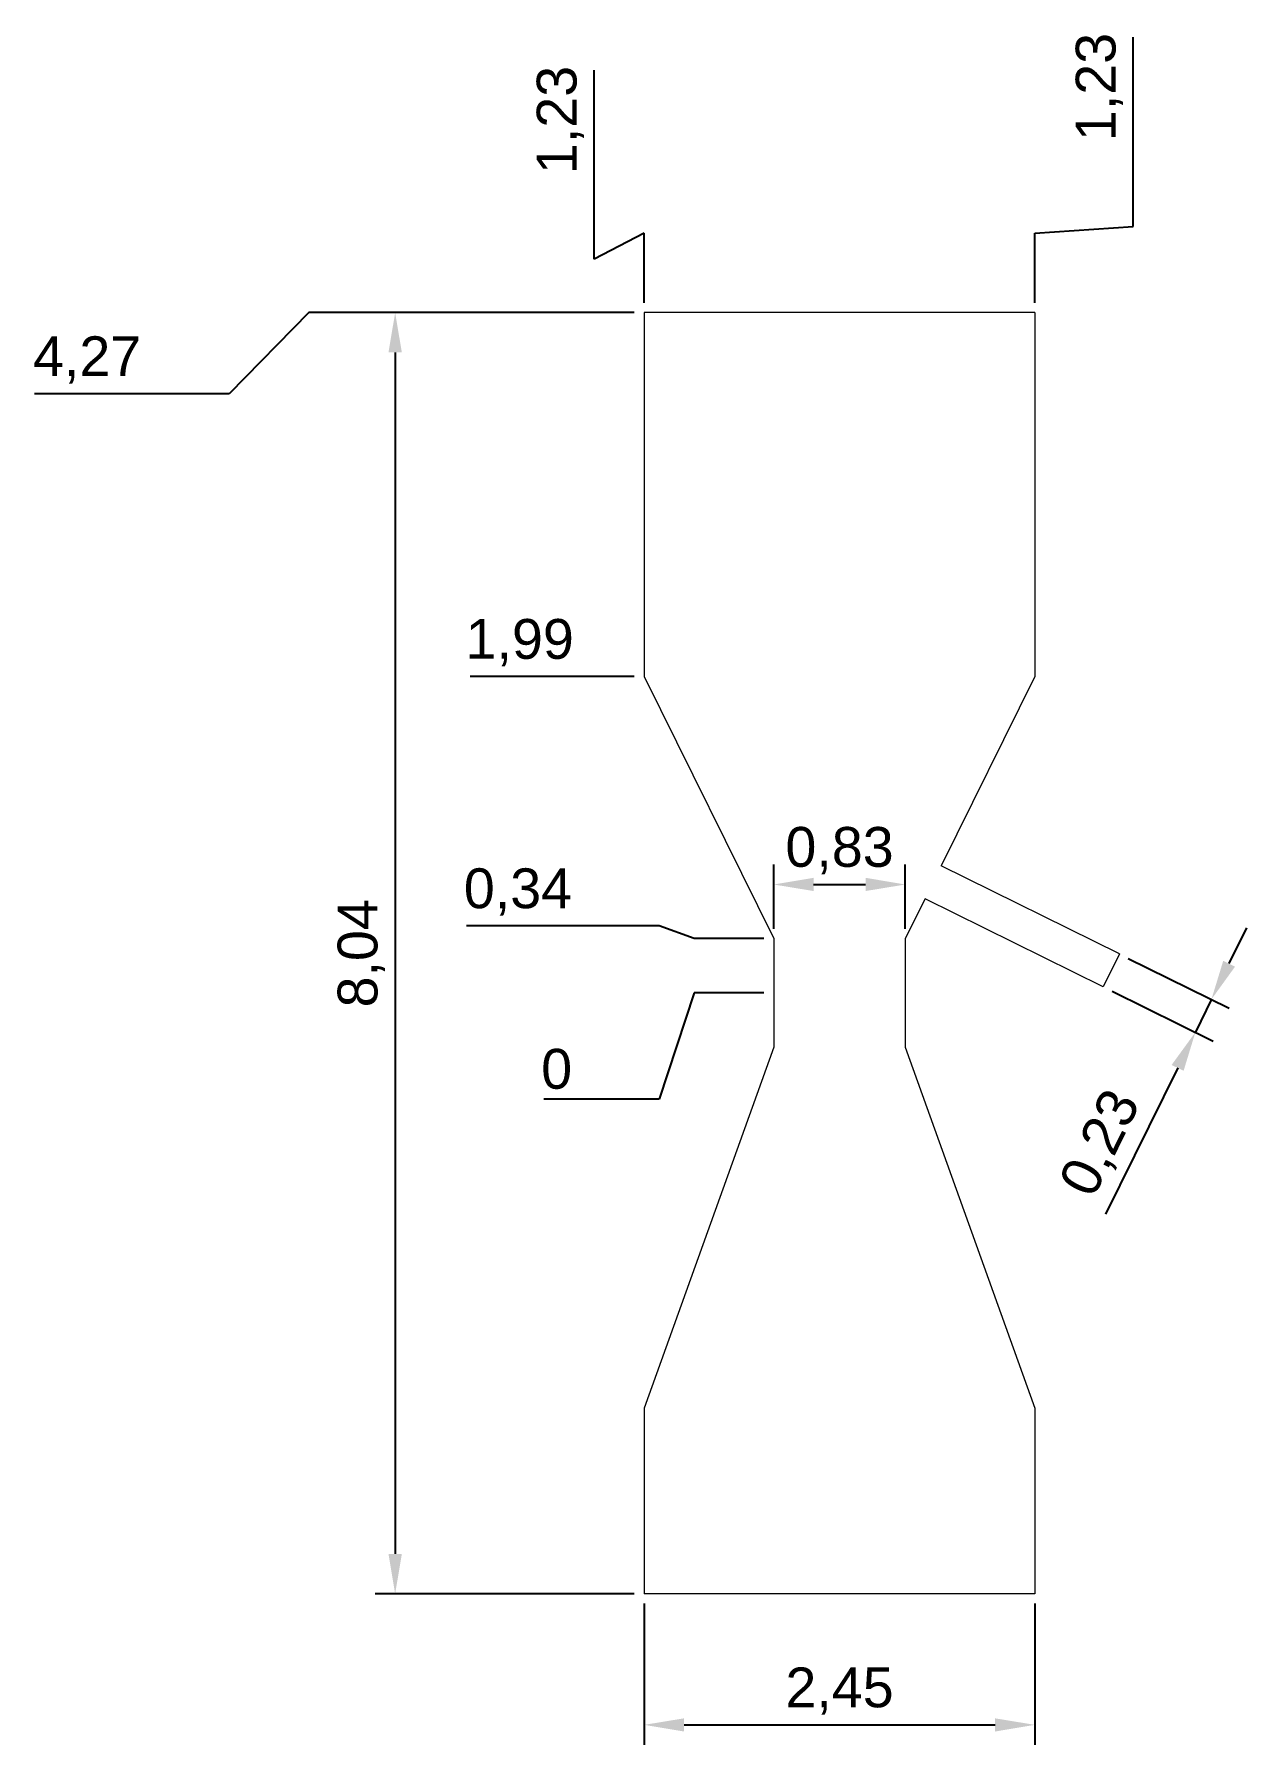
# Model space of a CAD drawing. Header units: millimetres. Extents: x -5.1 to 2.6, y -4.7 to 6.
import ezdxf

# ---------------------------------------------------------------- set-up
doc = ezdxf.new("R2010")
doc.units = ezdxf.units.MM
doc.layers.get('0').update_dxf_attribs({"lineweight": 15})
doc.layers.add('DIMENSION', color=162, linetype='Continuous', lineweight=15)
doc.styles.get("Standard").update_dxf_attribs({"font": 'arial.ttf'})
doc.dimstyles.new('ISO-25', dxfattribs={"dimtxt": 2.5, "dimasz": 2.5, "dimexe": 1.25, "dimexo": 0.625, "dimtad": 1, "dimtxsty": 'Standard', "dimcen": 2.5, "dimadec": 0, "dimazin": 0, "dimtfac": 1, "dimtmove": 0, "dimatfit": 3, "dimfxl": 1, "dimarcsym": 0})

# ---------------------------------------------------------------- blocks, each defined once
blk = doc.blocks.new('*D4')
at = {"layer": 'Defpoints', "color": 0}
for p in [(-1.226, 4.272), (-2.79, -3.773), (-1.226, -3.773)]:
    blk.add_point(p, dxfattribs=at)
at = {"layer": 'DIMENSION', "color": 0, "lineweight": -2}
for p, q in [((-1.289, 4.272), (-2.915, 4.272)), ((-2.79, 4.022), (-2.79, -3.523)), ((-1.289, -3.773), (-2.915, -3.773))]:
    blk.add_line(p, q, dxfattribs=at)
at = {"layer": 'DIMENSION', "color": 0}
for points in [[(-2.748, 4.022), (-2.832, 4.022), (-2.79, 4.272)], [(-2.832, -3.523), (-2.748, -3.523), (-2.79, -3.773)]]:
    blk.add_solid(points, dxfattribs=at)
at = {"layer": 'DIMENSION', "color": 0, "insert": (-3.003, 0.249), "char_height": 0.25, "attachment_point": 5, "rotation": 90}
blk.add_mtext('8,04', dxfattribs=at)
blk = doc.blocks.new('*D6')
at = {"layer": 'Defpoints', "color": 0}
for p in [(-1.226, -3.773), (1.226, -3.773), (1.226, -4.596)]:
    blk.add_point(p, dxfattribs=at)
at = {"layer": 'DIMENSION', "color": 0, "lineweight": -2}
for p, q in [((-1.226, -3.835), (-1.226, -4.721)), ((1.226, -3.835), (1.226, -4.721)), ((-0.976, -4.596), (0.976, -4.596))]:
    blk.add_line(p, q, dxfattribs=at)
at = {"layer": 'DIMENSION', "color": 0}
for points in [[(-0.976, -4.555), (-0.976, -4.638), (-1.226, -4.596)], [(0.976, -4.638), (0.976, -4.555), (1.226, -4.596)]]:
    blk.add_solid(points, dxfattribs=at)
at = {"layer": 'DIMENSION', "color": 0, "insert": (0, -4.384), "char_height": 0.25, "attachment_point": 5}
blk.add_mtext('2,45', dxfattribs=at)
blk = doc.blocks.new('*D7')
at = {"layer": 'Defpoints', "color": 0}
for p in [(1.757, 0.245), (1.656, 0.039), (2.234, -0.247)]:
    blk.add_point(p, dxfattribs=at)
at = {"layer": 'DIMENSION', "color": 0, "lineweight": -2}
for p, q in [((2.446, 0.184), (2.557, 0.408)), ((1.813, 0.217), (2.447, -0.096)), ((1.712, 0.011), (2.346, -0.302)), ((2.335, -0.04), (2.234, -0.247)), ((2.123, -0.471), (1.67, -1.389))]:
    blk.add_line(p, q, dxfattribs=at)
at = {"layer": 'DIMENSION', "color": 0}
for points in [[(2.409, 0.202), (2.483, 0.165), (2.335, -0.04)], [(2.16, -0.489), (2.085, -0.452), (2.234, -0.247)]]:
    blk.add_solid(points, dxfattribs=at)
at = {"layer": 'DIMENSION', "color": 0, "insert": (1.65, -0.948), "char_height": 0.25, "attachment_point": 5, "rotation": 63.7181}
blk.add_mtext('0,23', dxfattribs=at)
blk = doc.blocks.new('*D8')
at = {"layer": 'Defpoints', "color": 0}
for p in [(0.413, 0.681), (-0.413, 0.341), (0.413, 0.341)]:
    blk.add_point(p, dxfattribs=at)
at = {"layer": 'DIMENSION', "color": 0, "lineweight": -2}
for p, q in [((-0.413, 0.403), (-0.413, 0.806)), ((0.413, 0.403), (0.413, 0.806)), ((-0.163, 0.681), (0.163, 0.681))]:
    blk.add_line(p, q, dxfattribs=at)
at = {"layer": 'DIMENSION', "color": 0}
for points in [[(-0.163, 0.723), (-0.163, 0.64), (-0.413, 0.681)], [(0.163, 0.64), (0.163, 0.723), (0.413, 0.681)]]:
    blk.add_solid(points, dxfattribs=at)
at = {"layer": 'DIMENSION', "color": 0, "insert": (0, 0.894), "char_height": 0.25, "attachment_point": 5}
blk.add_mtext('0,83', dxfattribs=at)
blk = doc.blocks.new('*D9')
at = {"layer": 'Defpoints', "color": 0}
for p in [(-0.413, 0), (0, 0), (-1.632, -0.668)]:
    blk.add_point(p, dxfattribs=at)
at = {"layer": 'DIMENSION', "color": 0, "lineweight": -2}
for p, q in [((-0.913, 0), (-1.132, -0.668)), ((-0.475, 0), (-0.913, 0)), ((-1.132, -0.668), (-1.857, -0.668))]:
    blk.add_line(p, q, dxfattribs=at)
at = {"layer": 'DIMENSION', "color": 0, "insert": (-1.776, -0.478), "char_height": 0.25, "attachment_point": 5}
blk.add_mtext('0', dxfattribs=at)
blk = doc.blocks.new('*D10')
at = {"layer": 'Defpoints', "color": 0}
for p in [(-1.632, 0.421), (-0.413, 0.341), (0, 0)]:
    blk.add_point(p, dxfattribs=at)
at = {"layer": 'DIMENSION', "color": 0, "lineweight": -2}
for p, q in [((-1.132, 0.421), (-2.342, 0.421)), ((-0.913, 0.341), (-1.132, 0.421)), ((-0.475, 0.341), (-0.913, 0.341))]:
    blk.add_line(p, q, dxfattribs=at)
at = {"layer": 'DIMENSION', "color": 0, "insert": (-2.019, 0.634), "char_height": 0.25, "attachment_point": 5}
blk.add_mtext('0,34', dxfattribs=at)
blk = doc.blocks.new('*D11')
at = {"layer": 'Defpoints', "color": 0}
for p in [(-1.632, 1.988), (-1.226, 1.988), (0, 0)]:
    blk.add_point(p, dxfattribs=at)
at = {"layer": 'DIMENSION', "color": 0, "lineweight": -2}
blk.add_line((-1.289, 1.988), (-2.32, 1.988), dxfattribs=at)
at = {"layer": 'DIMENSION', "color": 0, "insert": (-2.008, 2.2), "char_height": 0.25, "attachment_point": 5}
blk.add_mtext('1,99', dxfattribs=at)
blk = doc.blocks.new('*D12')
at = {"layer": 'Defpoints', "color": 0}
for p in [(-1.226, 4.272), (-4.333, 3.762), (0, 0)]:
    blk.add_point(p, dxfattribs=at)
at = {"layer": 'DIMENSION', "color": 0, "lineweight": -2}
for p, q in [((-3.333, 4.272), (-3.833, 3.762)), ((-1.289, 4.272), (-3.333, 4.272)), ((-3.833, 3.762), (-5.054, 3.762))]:
    blk.add_line(p, q, dxfattribs=at)
at = {"layer": 'DIMENSION', "color": 0, "insert": (-4.724, 3.975), "char_height": 0.25, "attachment_point": 5}
blk.add_mtext('4,27', dxfattribs=at)
blk = doc.blocks.new('*D13')
at = {"layer": 'Defpoints', "color": 0}
for p in [(-1.541, 5.107), (-1.226, 4.272), (0, 0)]:
    blk.add_point(p, dxfattribs=at)
at = {"layer": 'DIMENSION', "color": 0, "lineweight": -2}
for p, q in [((-1.541, 4.607), (-1.541, 5.795)), ((-1.226, 4.772), (-1.541, 4.607)), ((-1.226, 4.334), (-1.226, 4.772))]:
    blk.add_line(p, q, dxfattribs=at)
at = {"layer": 'DIMENSION', "color": 0, "insert": (-1.753, 5.482), "char_height": 0.25, "attachment_point": 5, "rotation": 90}
blk.add_mtext('1,23', dxfattribs=at)
blk = doc.blocks.new('*D14')
at = {"layer": 'Defpoints', "color": 0}
for p in [(1.844, 5.314), (1.226, 4.272), (0, 0)]:
    blk.add_point(p, dxfattribs=at)
at = {"layer": 'DIMENSION', "color": 0, "lineweight": -2}
for p, q in [((1.844, 4.814), (1.844, 6.002)), ((1.226, 4.772), (1.844, 4.814)), ((1.226, 4.334), (1.226, 4.772))]:
    blk.add_line(p, q, dxfattribs=at)
at = {"layer": 'DIMENSION', "color": 0, "insert": (1.631, 5.689), "char_height": 0.25, "attachment_point": 5, "rotation": 90}
blk.add_mtext('1,23', dxfattribs=at)

msp = doc.modelspace()

# ---------------------------------------------------------------- linework, layer by layer
for p, q in [((1.226, 4.272), (-1.226, 4.272)), ((-1.226, 4.272), (-1.226, 1.988)), ((1.226, 4.272), (1.226, 1.988)), ((-1.226, 1.988), (-0.413, 0.341)), ((1.226, 1.988), (0.638, 0.798)), ((1.757, 0.245), (0.638, 0.798)), ((0.537, 0.591), (0.413, 0.341)), ((1.656, 0.039), (0.537, 0.591)), ((-0.413, 0.341), (-0.413, -0.341)), ((0.413, 0.341), (0.413, -0.341)), ((1.757, 0.245), (1.656, 0.039)), ((-0.413, -0.341), (-1.226, -2.607)), ((0.413, -0.341), (1.226, -2.607)), ((-1.226, -2.607), (-1.226, -3.773)), ((1.226, -2.607), (1.226, -3.773)), ((1.226, -3.773), (-1.226, -3.773))]:
    msp.add_line(p, q)

# ---------------------------------------------------------------- dimensions: what is measured, and where the dimension line sits
at = {"layer": 'DIMENSION'}
for feature_location, offset, dtype, picture, middle in [((1.226, 4.272), (0.618, 1.042), 1, '*D14', (1.631, 5.689)), ((-1.226, 4.272), (-0.315, 0.835), 1, '*D13', (-1.753, 5.482)), ((-1.226, 4.272), (-3.107, -0.509), 0, '*D12', (-4.724, 3.975)), ((-1.226, 1.988), (-0.406, 0), 0, '*D11', (-2.008, 2.2)), ((-0.413, 0.341), (-1.219, 0.081), 0, '*D10', (-2.019, 0.634)), ((-0.41267426, 0), (-1.219456582, -0.668296541), 0, '*D9', (-1.776005841, -0.478171541))]:
    dim = msp.add_ordinate_dim(feature_location=feature_location, offset=offset, dtype=dtype, origin=(0, 0), dimstyle='ISO-25', override={"dimscale": 0.1}, dxfattribs=at)
    dim.commit()
    dim.dimension.update_dxf_attribs({"geometry": picture, "text_midpoint": middle})
dim = msp.add_linear_dim(base=(-2.79, -3.7727), p1=(-1.226, 4.2716), p2=(-1.226, -3.7727), angle=90, dimstyle='ISO-25', override={"dimscale": 0.1}, dxfattribs=at)
dim.commit()
dim.dimension.update_dxf_attribs({"geometry": '*D4', "text_midpoint": (-3.0026, 0.2494)})
for p1, p2, distance, picture, middle in [((-0.413, 0.341), (0.413, 0.341), 0.341, '*D8', (0, 0.894)), ((1.757, 0.245), (1.656, 0.039), 0.645, '*D7', (1.65, -0.948))]:
    dim = msp.add_aligned_dim(p1=p1, p2=p2, distance=distance, dimstyle='ISO-25', override={"dimscale": 0.1}, dxfattribs=at)
    dim.commit()
    dim.dimension.update_dxf_attribs({"geometry": picture, "text_midpoint": middle})
dim = msp.add_linear_dim(base=(1.226, -4.596), p1=(-1.226, -3.773), p2=(1.226, -3.773), dimstyle='ISO-25', override={"dimscale": 0.1}, dxfattribs=at)
dim.commit()
dim.dimension.update_dxf_attribs({"geometry": '*D6', "text_midpoint": (0, -4.384)})

doc.saveas('drawing.dxf')
